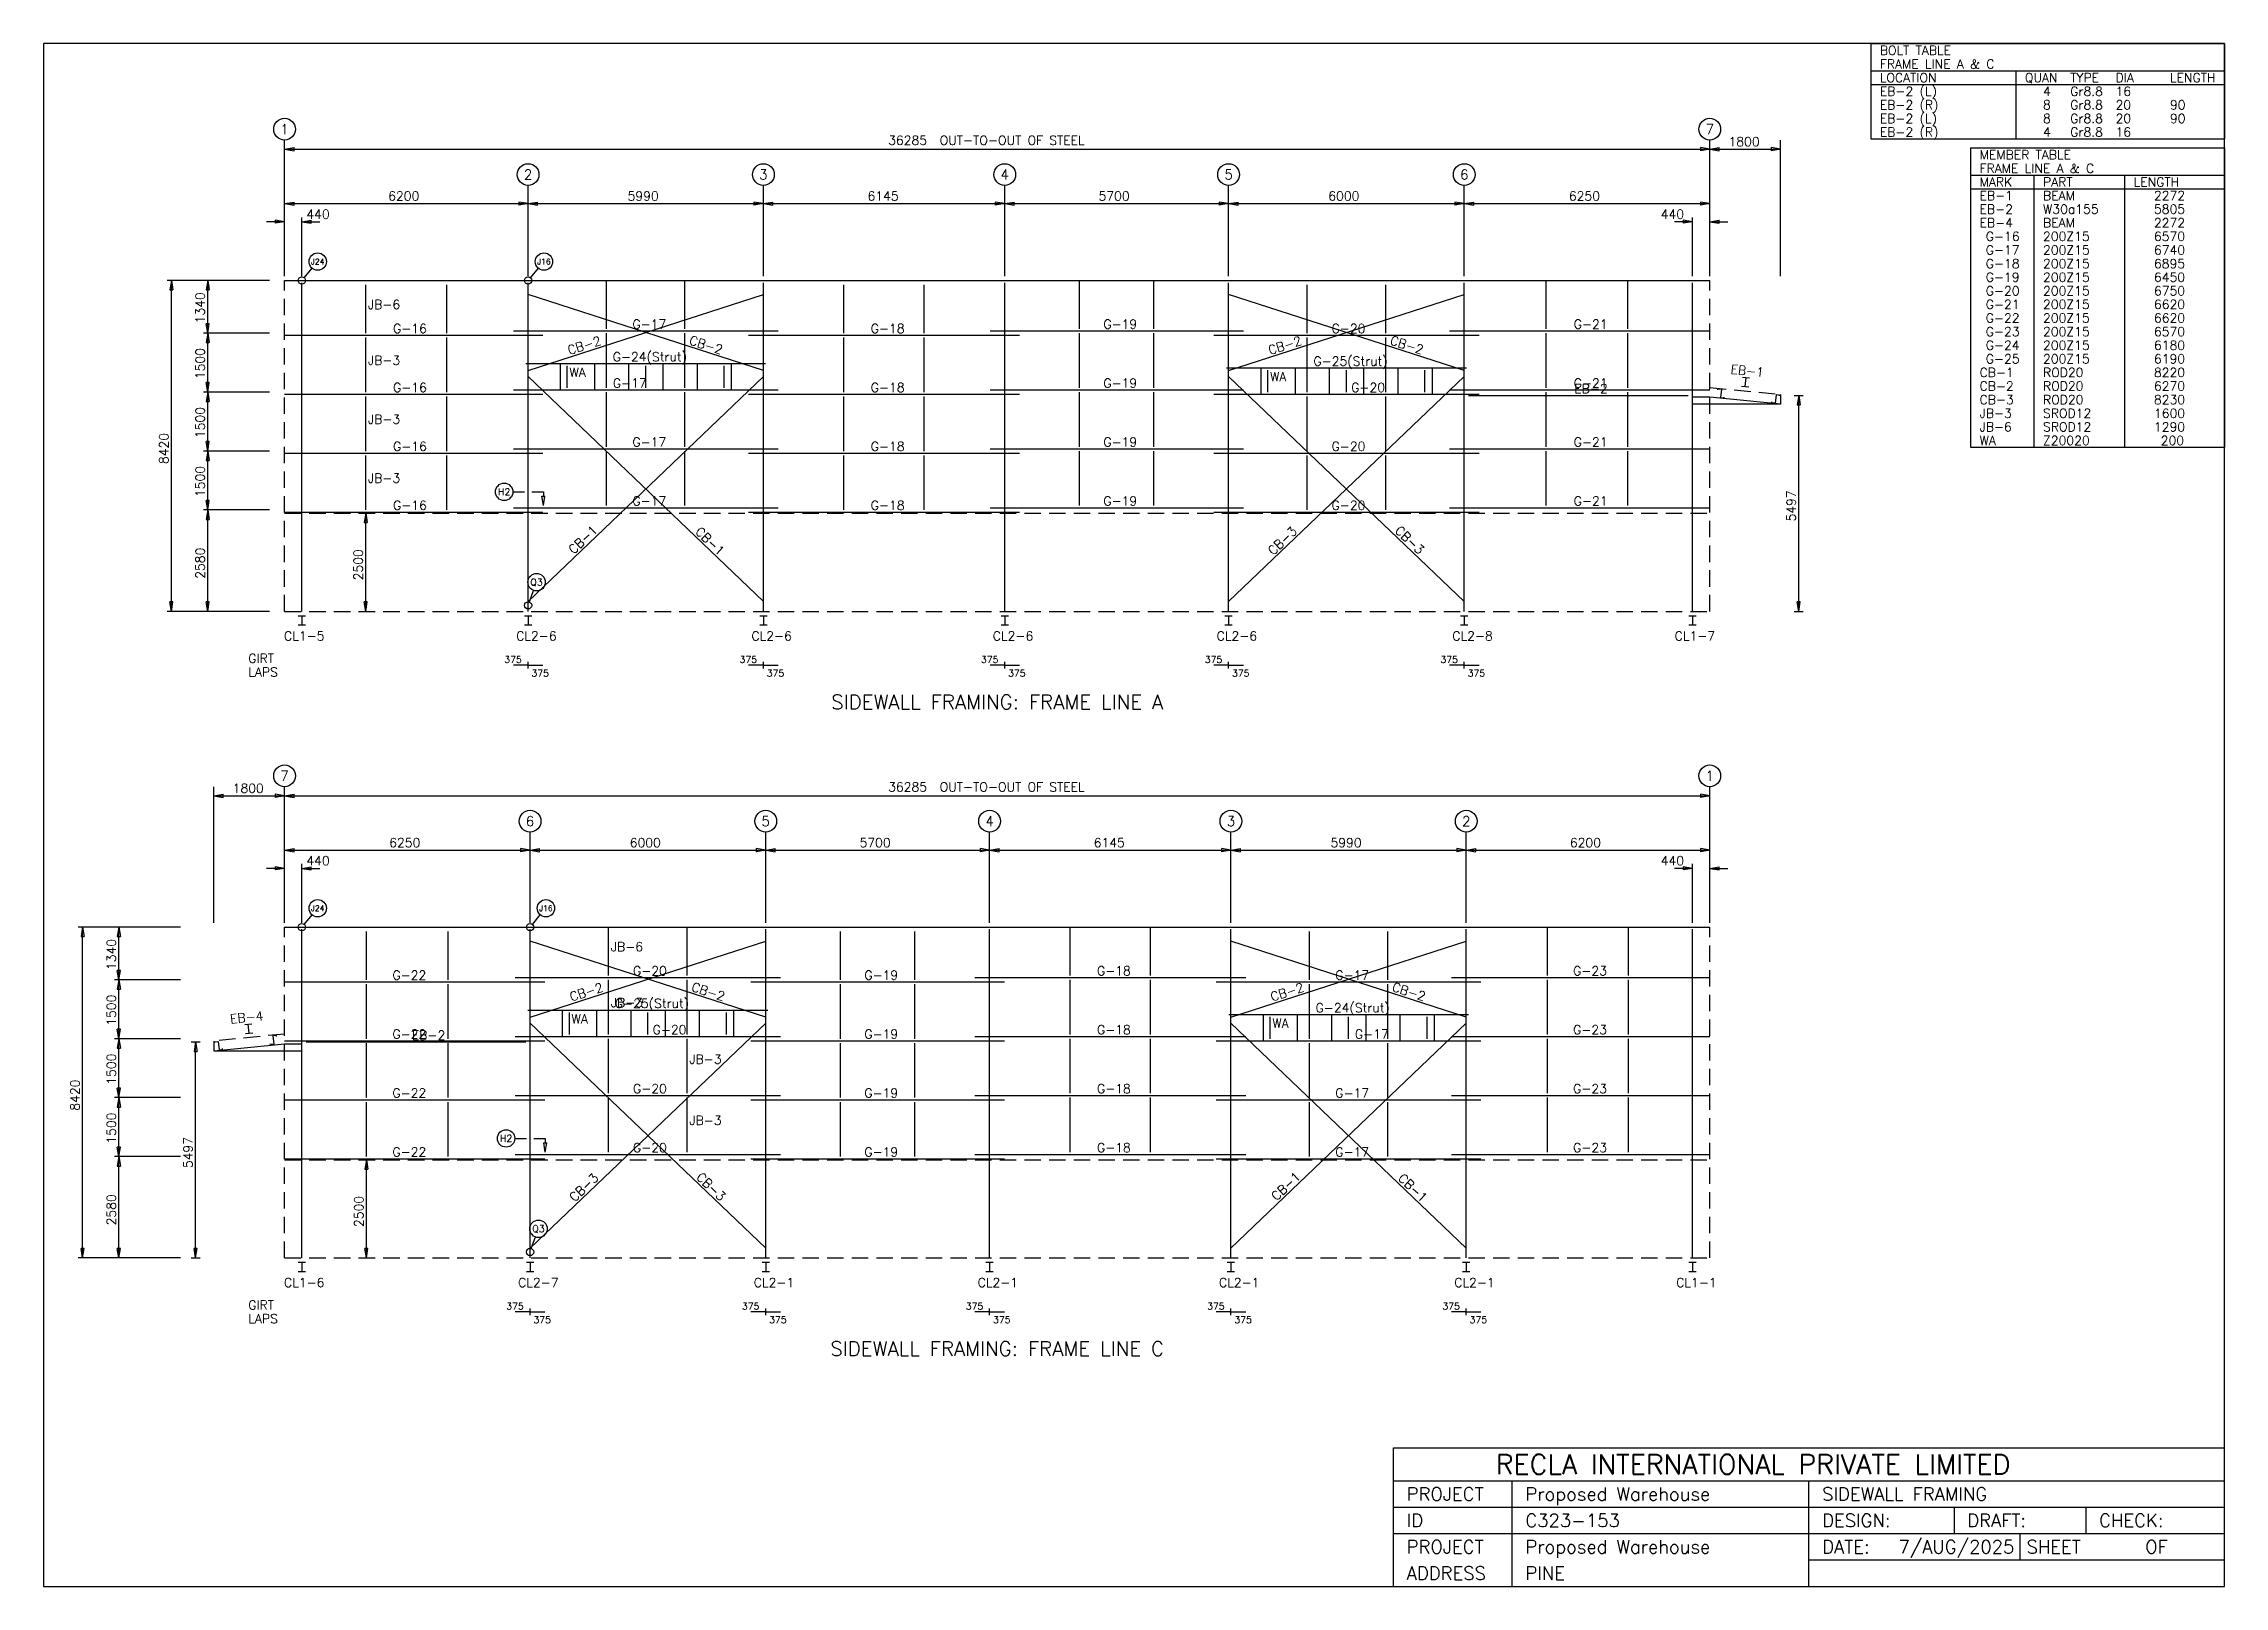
# Model space of a CAD drawing. Extents: x 0 to 55522, y 0 to 39262.
import ezdxf
from ezdxf.enums import TextEntityAlignment as Align

# ---------------------------------------------------------------- set-up
doc = ezdxf.new("R2010")
doc.units = 0
doc.linetypes.add('CONTIN', pattern=[0])
doc.linetypes.add('DASHED', pattern=[627.92, 419.72, -208.2])
doc.layers.get('0').update_dxf_attribs({"linetype": 'CONTIN'})
for name, color, linetype in [('1', 7, 'CONTIN'), ('10', 10, 'CONTIN'), ('11', 7, 'CONTIN'), ('12', 6, 'CONTIN'), ('13', 1, 'CONTIN'), ('14', 7, 'CONTIN'), ('15', 7, 'CONTIN'), ('2', 6, 'CONTIN'), ('22', 7, 'CONTIN'), ('26', 7, 'CONTIN'), ('3', 7, 'CONTIN'), ('4', 7, 'CONTIN'), ('5', 5, 'DASHED'), ('7', 7, 'CONTIN')]:
    doc.layers.add(name, color=color, linetype=linetype)
doc.styles.add('SIMPLEX', font='SIMPLEX')

# ---------------------------------------------------------------- blocks, each defined once
blk = doc.blocks.new('WCOL')
for p, q in [((-10.2, 0), (10.2, 0)), ((0, 0), (0, -25.4)), ((-10.2, -25.4), (10.2, -25.4))]:
    blk.add_line(p, q)
blk = doc.blocks.new('ARROW')
for p, q in [((0, 0), (-240, 40)), ((-240, 40), (-240, -40)), ((0, 0), (-240, -40))]:
    blk.add_line(p, q)
blk = doc.blocks.new('ARROWP')
for p, q in [((0, 0), (-240, 40)), ((-240, 40), (-240, -40)), ((0, 0), (-240, -40))]:
    blk.add_line(p, q)
blk = doc.blocks.new('CUTSEC')
at = {"layer": '7'}
for p, q in [((-388, 0), (-92, 0)), ((92, 0), (388, 0)), ((388, 0), (388, 111))]:
    blk.add_line(p, q, dxfattribs=at)
at = {"layer": '7', "rotation": 90}
blk.add_blockref('ARROWP', (388, 351), dxfattribs=at)
blk = doc.blocks.new('ZCOL')
for p, q in [((10.2, 0), (0, 0)), ((0, 0), (0, -25.4)), ((10.2, -2.5), (10.2, 0)), ((-10.2, -25.4), (-10.2, -22.9)), ((0, -25.4), (-10.2, -25.4))]:
    blk.add_line(p, q)
blk = doc.blocks.new('SW1FRM')
at = {"layer": '1'}
for p, q in [((0, 8420), (6556.53271, 8420)), ((5843.46826, 8420), (12546.5322, 8420)), ((8196.66602, 7190.80664), (8196.66602, 8420)), ((10193.334, 7190.80664), (10193.334, 8420)), ((11833.4678, 8420), (18691.5332, 8420)), ((17978.4668, 8420), (24391.5332, 8420)), ((20235.002, 7190.80664), (20235.002, 8420)), ((22134.998, 7190.80664), (22134.998, 8420)), ((23678.4668, 8420), (30391.5332, 8420)), ((29678.4668, 8420), (36285, 8420)), ((32118.332, 7190.80664), (32118.332, 8420)), ((34201.668, 7190.80664), (34201.668, 8420)), ((2066.66577, 7080.00049), (2066.66577, 8309.19434)), ((4133.33447, 7080.00049), (4133.33447, 8309.19434)), ((6200, 6126.2002), (12190, 8059.79736)), ((12190, 6126.2002), (6200, 8059.79736)), ((14238.334, 7080.00049), (14238.334, 8309.19434)), ((16286.667, 7080.00049), (16286.667, 8309.19434)), ((24035, 6126.2002), (30035.002, 8059.79736)), ((30035.002, 6126.2002), (24035, 8059.79736)), ((26035.002, 7080.00049), (26035.002, 8309.19434)), ((28035.002, 7080.00049), (28035.002, 8309.19434)), ((0, 7024.59766), (6575.00049, 7024.59766)), ((2066.66577, 5580), (2066.66577, 6969.19482)), ((4133.33447, 5580), (4133.33447, 6969.19482)), ((5824.99951, 7135.40332), (12565, 7135.40332)), ((8196.66602, 5690.80664), (8196.66602, 7080.00049)), ((10193.334, 5690.80664), (10193.334, 7080.00049)), ((11815, 7024.59766), (18710, 7024.59766)), ((14238.334, 5580), (14238.334, 6969.19482)), ((16286.667, 5580), (16286.667, 6969.19482)), ((17960, 7135.40332), (24410.002, 7135.40332)), ((20235.002, 5690.80664), (20235.002, 7080.00049)), ((22134.998, 5690.80664), (22134.998, 7080.00049)), ((23660, 7024.59766), (30410, 7024.59766)), ((26035.002, 5580), (26035.002, 6969.19482)), ((28035.002, 5580), (28035.002, 6969.19482)), ((29660, 7135.40332), (36285, 7135.40332)), ((32118.332, 5690.80664), (32118.332, 7080.00049)), ((34201.668, 5690.80664), (34201.668, 7080.00049)), ((6144.59717, 6305.40283), (12245.4023, 6305.40283)), ((7016.14063, 6305.40283), (7016.14063, 5635.40332)), ((7198.33398, 5690.80664), (7198.33398, 6250)), ((7887.68408, 6305.40283), (7887.68408, 5635.40332)), ((8196.66602, 5690.80664), (8196.66602, 6250)), ((8759.22754, 6305.40283), (8759.22754, 5635.40332)), ((9195.00098, 5690.80664), (9195.00098, 6250)), ((9630.77148, 6305.40283), (9630.77148, 5635.40332)), ((10193.334, 5690.80664), (10193.334, 6250)), ((10502.3154, 6305.40283), (10502.3154, 5635.40332)), ((11191.666, 5690.80664), (11191.666, 6250)), ((11373.8594, 6305.40283), (11373.8594, 5635.40332)), ((23979.5977, 6194.59668), (30090.4023, 6194.59668)), ((24852.5703, 6194.59668), (24852.5703, 5524.59668)), ((25035.002, 5580), (25035.002, 6139.19336)), ((25725.5449, 6194.59668), (25725.5449, 5524.59668)), ((26035.002, 5580), (26035.002, 6139.19336)), ((26598.5156, 6194.59668), (26598.5156, 5524.59668)), ((27035.002, 5580), (27035.002, 6139.19336)), ((27471.4883, 6194.59668), (27471.4883, 5524.59668)), ((28035.002, 5580), (28035.002, 6139.19336)), ((28344.4609, 6194.59668), (28344.4609, 5524.59668)), ((29035.002, 5580), (29035.002, 6139.19336)), ((29217.4375, 6194.59668), (29217.4375, 5524.59668)), ((5824.99951, 5635.40332), (12565, 5635.40332)), ((6200, 250), (12190, 5973.7998)), ((12190, 250), (6200, 5973.7998)), ((8196.66602, 4190.80664), (8196.66602, 5580)), ((10193.334, 4190.80664), (10193.334, 5580)), ((17960, 5635.40332), (24410.002, 5635.40332)), ((20235.002, 4190.80664), (20235.002, 5580)), ((22134.998, 4190.80664), (22134.998, 5580)), ((24035, 250), (30035.002, 5973.7998)), ((30035.002, 250), (24035, 5973.7998)), ((29660, 5635.40332), (36285, 5635.40332)), ((32118.332, 4190.80664), (32118.332, 5580)), ((34201.668, 4190.80664), (34201.668, 5580)), ((0, 5524.59668), (6575.00049, 5524.59668)), ((2066.66577, 4080.00024), (2066.66577, 5469.19336)), ((4133.33447, 4080.00024), (4133.33447, 5469.19336)), ((11815, 5524.59668), (18710, 5524.59668)), ((14238.334, 4080.00024), (14238.334, 5469.19336)), ((16286.667, 4080.00024), (16286.667, 5469.19336)), ((23660, 5524.59668), (30410, 5524.59668)), ((26035.002, 4080.00024), (26035.002, 5469.19336)), ((28035.002, 4080.00024), (28035.002, 5469.19336)), ((30145.8086, 5496.7998), (35734.1914, 5496.7998)), ((36285, 5450), (35845, 5450)), ((36285, 5270.00146), (35845, 5270.00146)), ((38084.9883, 5270.00146), (36285, 5450)), ((38084.9883, 5270.00146), (36285, 5270.00146)), ((38084.9883, 5270.00146), (38084.9883, 5270.00146)), ((0, 4024.59668), (6575.00049, 4024.59668)), ((2066.66577, 2580), (2066.66577, 3969.1936)), ((4133.33447, 2580), (4133.33447, 3969.1936)), ((5824.99951, 4135.40332), (12565, 4135.40332)), ((8196.66602, 2690.8064), (8196.66602, 4080.00024)), ((10193.334, 2690.8064), (10193.334, 4080.00024)), ((11815, 4024.59668), (18710, 4024.59668)), ((14238.334, 2580), (14238.334, 3969.1936)), ((16286.667, 2580), (16286.667, 3969.1936)), ((17960, 4135.40332), (24410.002, 4135.40332)), ((20235.002, 2690.8064), (20235.002, 4080.00024)), ((22134.998, 2690.8064), (22134.998, 4080.00024)), ((23660, 4024.59668), (30410, 4024.59668)), ((26035.002, 2580), (26035.002, 3969.1936)), ((28035.002, 2580), (28035.002, 3969.1936)), ((29660, 4135.40332), (36285, 4135.40332)), ((32118.332, 2690.8064), (32118.332, 4080.00024)), ((34201.668, 2690.8064), (34201.668, 4080.00024)), ((0, 2524.59692), (6575.00049, 2524.59692)), ((5824.99951, 2635.40332), (12565, 2635.40332)), ((11815, 2524.59692), (18710, 2524.59692)), ((17960, 2635.40332), (24410.002, 2635.40332)), ((23660, 2524.59692), (30410, 2524.59692)), ((29660, 2635.40332), (36285, 2635.40332))]:
    blk.add_line(p, q, dxfattribs=at)
at = {"layer": '12'}
for p, q in [((0, 8530.80664), (0, 11993.5029)), ((36285, 8530.80664), (36285, 11993.5029)), ((36285, 8530.80664), (36285, 11993.5029)), ((38085, 8530.80664), (38085, 11993.5029)), ((6200, 8530.80664), (6200, 10839.2695)), ((12190, 8530.80664), (12190, 10839.2695)), ((18335, 8530.80664), (18335, 10839.2695)), ((24035, 8530.80664), (24035, 10839.2695)), ((30035.002, 8530.80664), (30035.002, 10839.2695)), ((36285, 8530.80664), (36285, 10839.2695)), ((439.99997, 8530.80664), (439.99997, 10026.6914)), ((35845, 8530.80664), (35845, 10026.6914)), ((-2068.3838, 8420), (-2991.7695, 8420)), ((-387.82196, 8420), (-2068.3838, 8420)), ((-1957.5776, 8420), (-1957.5776, 8420)), ((-387.82196, 7080.00049), (-2068.3838, 7080.00049)), ((-1957.5778, 7080.00049), (-1957.5778, 7080.00049)), ((-1957.5776, 7080.00049), (-1957.5776, 7080.00049)), ((-387.82196, 5580), (-2068.3838, 5580)), ((-1957.5778, 5580), (-1957.5778, 5580)), ((-1957.5776, 5580), (-1957.5776, 5580)), ((38434.3477, 5496.7998), (38665.1914, 5496.7998)), ((-387.82196, 4080.00024), (-2068.3838, 4080.00024)), ((-1957.5778, 4080.00024), (-1957.5778, 4080.00024)), ((-1957.5776, 4080.00024), (-1957.5776, 4080.00024)), ((-387.82196, 2580), (-2068.3838, 2580)), ((-1957.5778, 2580), (-1957.5778, 2580)), ((-1957.5776, 2580), (-1957.5776, 2580)), ((-2068.3838, 0), (-2991.7695, 0)), ((-387.82196, 0), (-2068.3838, 0)), ((-1957.5778, 0), (-1957.5778, 0)), ((38434.3477, 0), (38665.1914, 0))]:
    blk.add_line(p, q, dxfattribs=at)
at = {"layer": '13'}
for centre in [(0, 12270.5186), (36285, 12270.5186), (6200, 11116.2861), (12190, 11116.2861), (18335, 11116.2861), (24035, 11116.2861), (30035.002, 11116.2861)]:
    blk.add_circle(centre, 277.01569, dxfattribs=at)
at = {"layer": '2'}
for p, q in [((0, 11762.6563), (36285, 11762.6563)), ((36285, 11762.6563), (38085, 11762.6563)), ((0, 10377.5771), (36285, 10377.5771)), ((0, 9915.88477), (-461.69284, 9915.88477)), ((439.99997, 9915.88477), (901.69281, 9915.88477)), ((35845, 9915.88477), (35383.3047, 9915.88477)), ((36285, 9915.88477), (36746.6914, 9915.88477)), ((-2880.9634, 0), (-2880.9634, 8420)), ((-1957.5778, 7080.00049), (-1957.5776, 8420)), ((-1957.5778, 5580), (-1957.5776, 7080.00049)), ((-1957.5778, 4080.00024), (-1957.5776, 5580)), ((38549.7695, 0), (38549.7695, 5496.7998)), ((-1957.5778, 2580), (-1957.5776, 4080.00024)), ((-1957.5778, 0), (-1957.5776, 2580)), ((2066.66675, 0), (2066.66675, 2500)), ((6200, -1371.2277), (5824.99951, -1371.2277)), ((6200, -1457.795), (6200, -1284.6603)), ((6200, -1457.795), (6200, -1284.6603)), ((6200, -1371.2277), (6575.00049, -1371.2277)), ((12190, -1371.2277), (11815, -1371.2277)), ((12190, -1457.795), (12190, -1284.6603)), ((12190, -1457.795), (12190, -1284.6603)), ((12190, -1371.2277), (12565, -1371.2277)), ((18335, -1371.2277), (17960, -1371.2277)), ((18335, -1457.795), (18335, -1284.6603)), ((18335, -1457.795), (18335, -1284.6603)), ((18335, -1371.2277), (18710, -1371.2277)), ((24035, -1371.2277), (23660, -1371.2277)), ((24035, -1457.795), (24035, -1284.6603)), ((24035, -1457.795), (24035, -1284.6603)), ((24035, -1371.2277), (24410.002, -1371.2277)), ((30035.002, -1371.2277), (29660, -1371.2277)), ((30035.002, -1457.795), (30035.002, -1284.6603)), ((30035.002, -1457.795), (30035.002, -1284.6603)), ((30035.002, -1371.2277), (30410, -1371.2277))]:
    blk.add_line(p, q, dxfattribs=at)
at = {"layer": '4'}
for p, q in [((439.99997, 0), (439.99997, 8364.59668)), ((6200, 0), (6200, 8364.59668)), ((12190, 0), (12190, 8364.59668)), ((18335, 0), (18335, 8364.59668)), ((24035, 0), (24035, 8364.59668)), ((30035.002, 0), (30035.002, 8364.59668)), ((35845, 0), (35845, 8364.59668))]:
    blk.add_line(p, q, dxfattribs=at)
at = {"layer": '5'}
for p, q in [((0, 0), (0, 8420)), ((36285, 0), (36285, 8420)), ((36285, 5700), (38085, 5520)), ((38085, 5520), (38085, 5270.00146)), ((0, 0), (0, 2500)), ((0, 2500), (36285, 2500)), ((36285, 0), (36285, 2500)), ((0, 0), (36285, 0))]:
    blk.add_line(p, q, dxfattribs=at)
at = {"layer": '7'}
for p, q in [((499.35507, 8490.73438), (701.16254, 8731.23242)), ((6259.35547, 8490.73438), (6461.16309, 8731.23242)), ((6231.5835, 239.16922), (6338.9668, 534.18451))]:
    blk.add_line(p, q, dxfattribs=at)
for centre, radius in [((843.61475, 8900.99512), 221.61256), ((6603.61475, 8900.99512), 221.61256), ((439.99997, 8420), 92.33857), ((6200, 8420), 92.33857), ((5590.56494, 3041.69287), 221.61256), ((6414.76758, 742.43066), 221.61256), ((6200, 152.39999), 92.33857)]:
    blk.add_circle(centre, radius, dxfattribs=at)
at = {"layer": '10', "rotation": -5.711}
for name, p, xscale, yscale, zscale in [('ZCOL', (36583.5117, 5651.68115), -8.75, 8.3883686, 8.3883686), ('WCOL', (37184.9961, 5723.61035), 9.08844185, -9.0884419, -9.0884419), ('ZCOL', (37974.4258, 5512.58887), 8.75, 8.3883686, 8.3883686)]:
    blk.add_blockref(name, p, dxfattribs=dict(at, xscale=xscale, yscale=yscale, zscale=zscale))
at = {"layer": '10', "xscale": 9.08844185, "yscale": 9.08844185, "zscale": 9.08844185}
for p in [(439.99997, -110.80628), (6200, -110.80628), (12190, -110.80628), (18335, -110.80628), (24035, -110.80628), (30035.002, -110.80628), (35845, -110.80628)]:
    blk.add_blockref('WCOL', p, dxfattribs=at)
at = {"layer": '2'}
for p, rotation in [((0, 11762.6563), 180), ((36285, 11762.6563), 180), ((0, 10377.5771), 180), ((6200, 10377.5771), 180), ((12190, 10377.5771), 180), ((18335, 10377.5771), 180), ((24035, 10377.5771), 180), ((30035.002, 10377.5771), 180), ((439.99997, 9915.88477), 180), ((36285, 9915.88477), 180), ((-2880.9634, 8420), 90), ((-1957.5776, 8420), 90), ((-1957.5778, 7080.00049), 270), ((-1957.5776, 7080.00049), 90), ((-1957.5778, 5580), 270), ((-1957.5776, 5580), 90), ((38549.7695, 5496.7998), 90), ((-1957.5778, 4080.00024), 270), ((-1957.5776, 4080.00024), 90), ((-1957.5778, 2580), 270), ((-1957.5776, 2580), 90), ((2066.66675, 2500), 90), ((-2880.9634, 0), 270), ((-1957.5778, 0), 270), ((2066.66675, 0), 270), ((38549.7695, 0), 270)]:
    blk.add_blockref('ARROW', p, dxfattribs=dict(at, rotation=rotation))
for p in [(36285, 11762.6563), (38085, 11762.6563), (6200, 10377.5771), (12190, 10377.5771), (18335, 10377.5771), (24035, 10377.5771), (30035.002, 10377.5771), (36285, 10377.5771), (0, 9915.88477), (35845, 9915.88477)]:
    blk.add_blockref('ARROW', p, dxfattribs=at)
at = {"layer": '7', "yscale": -1, "zscale": -1}
blk.add_blockref('CUTSEC', (6200, 3041.69287), dxfattribs=at)
at = {"layer": '11', "style": 'SIMPLEX'}
for s, height, p in [('36285', 230.84642, (15366.5732, 11873.4629)), ('1800', 230.84642, (36763.707, 11839.6055)), ('6200', 230.84642, (2638.30713, 10454.5264)), ('5990', 230.84642, (8733.30664, 10454.5264)), ('6145', 230.84642, (14841.2051, 10454.5264)), ('5700', 230.84642, (20723.3086, 10454.5264)), ('6000', 230.84642, (26573.3086, 10454.5264)), ('6250', 230.84642, (32698.3066, 10454.5264)), ('440', 230.84642, (555.42316, 9992.83301)), ('440', 230.84642, (35037.0352, 9992.83301)), ('375', 173.134811, (5594.02832, -1313.5161)), ('375', 173.134811, (6286.56787, -1659.7856)), ('375', 173.134811, (11584.0283, -1313.5161)), ('375', 173.134811, (12276.5674, -1659.7856)), ('375', 173.134811, (17729.0273, -1313.5161)), ('375', 173.134811, (18421.5664, -1659.7856)), ('375', 173.134811, (23429.0293, -1313.5161)), ('375', 173.134811, (24121.5684, -1659.7856)), ('375', 173.134811, (29429.0273, -1313.5161)), ('375', 173.134811, (30121.5684, -1659.7856))]:
    blk.add_text(s, height=height, dxfattribs=at).set_placement(p)
for s, p in [('1340', (-2034.5266, 7328.70508)), ('1500', (-2034.5266, 5908.70508)), ('1500', (-2034.5266, 4408.70508)), ('8420', (-2957.9121, 3748.30713)), ('1500', (-2034.5266, 2908.70532)), ('5497', (38472.8203, 2286.70728)), ('2580', (-2034.5266, 828.30719)), ('2500', (1989.7179, 788.30719))]:
    blk.add_text(s, height=230.84642, rotation=90, dxfattribs=at).set_placement(p)
at = {"layer": '13', "style": 'SIMPLEX'}
for s, p in [('1', (0, 12145.8613)), ('7', (36285, 12145.8613)), ('2', (6200, 10991.6289)), ('3', (12190, 10991.6289)), ('4', (18335, 10991.6289)), ('5', (24035, 10991.6289)), ('6', (30035.002, 10991.6289))]:
    blk.add_text(s, height=249.31412, dxfattribs=at).set_placement(p, align=Align.CENTER)
at = {"layer": '15', "style": 'SIMPLEX'}
blk.add_text(' OUT-TO-OUT OF STEEL', height=230.84642, dxfattribs=at).set_placement((16520.8047, 11873.4629))
blk.add_text('SIDEWALL FRAMING: FRAME LINE A', height=369.354279, dxfattribs=at).set_placement((18142.5, -2490.8328), align=Align.CENTER)
at = {"layer": '2', "style": 'SIMPLEX'}
for s, p in [('GIRT', (-923.38568, -1313.5161)), ('LAPS', (-923.38568, -1659.7856))]:
    blk.add_text(s, height=230.84642, dxfattribs=at).set_placement(p)
at = {"layer": '3', "style": 'SIMPLEX'}
for s, p in [('JB-6', (2122.06909, 7694.59668)), (' G-16', (2603.67969, 7082.30957)), (' G-17', (8698.67969, 7193.11572)), (' G-18', (14766.1807, 7082.30957)), (' G-19', (20688.6797, 7193.11572)), (' G-20', (26498.2832, 7082.30957)), (' G-21', (32663.6797, 7193.11572)), ('JB-3', (2122.06909, 6274.59766)), ('WA', (7253.73682, 5970.40234)), (' G-24(Strut)', (8196.58984, 6363.11475)), (' G-25(Strut)', (26036.5879, 6252.30762)), (' G-16', (2603.67969, 5582.30859)), (' G-17', (8199.51367, 5693.11475)), (' G-18', (14766.1807, 5582.30859)), (' G-19', (20688.6797, 5693.11475)), ('WA', (25090.4043, 5859.59668)), (' G-20', (26998.2852, 5582.30859)), (' G-21', (32663.6797, 5693.11475)), ('EB-2', (32836.1172, 5554.51221)), ('JB-3', (2122.06909, 4774.59668)), (' G-16', (2603.67969, 4082.30859)), (' G-17', (8698.67969, 4193.11475)), (' G-18', (14766.1807, 4082.30859)), (' G-19', (20688.6797, 4193.11475)), (' G-20', (26498.2832, 4082.30859)), (' G-21', (32663.6797, 4193.11475)), ('JB-3', (2122.06909, 3274.59668)), (' G-16', (2603.67969, 2582.30835)), (' G-17', (8698.67969, 2693.11499)), (' G-18', (14766.1807, 2582.30835)), (' G-19', (20688.6797, 2693.11499)), (' G-20', (26498.2832, 2582.30835)), (' G-21', (32663.6797, 2693.11499)), (' CL1-5', (-171.74306, -741.01697)), (' CL2-6', (5738.30762, -741.01697)), (' CL2-6', (11728.3076, -741.01697)), (' CL2-6', (17873.3066, -741.01697)), (' CL2-6', (23573.3086, -741.01697)), (' CL2-8', (29573.3047, -741.01697)), (' CL1-7', (35233.2578, -741.01697))]:
    blk.add_text(s, height=230.84642, dxfattribs=at).set_placement(p)
for s, rotation, p in [('CB-2', 17.89, (7251.3877, 6526.23535)), ('CB-2', -17.89, (10281.8447, 6802.80469)), ('CB-2', 17.862, (25088.8477, 6526.45361)), ('CB-2', -17.862, (28124.25, 6802.60498)), ('EB-1', -5.711, (36805.9883, 6051.50781)), ('CB-1', 43.698, (7361.38281, 1439.59363)), ('CB-1', -43.698, (10436.124, 2005.75647)), ('CB-3', 43.65, (25169.4512, 1411.98877)), ('CB-3', -43.65, (28249.127, 2033.42773))]:
    blk.add_text(s, height=230.84642, rotation=rotation, dxfattribs=at).set_placement(p)
at = {"layer": '7', "style": 'SIMPLEX'}
for s, height, p in [('J24', 141.832031, (843.61475, 8900.99512)), ('J16', 141.832031, (6603.61475, 8900.99512)), ('H2', 177.290054, (5590.56494, 3041.69287)), ('Q3', 177.290054, (6414.76758, 742.43066))]:
    blk.add_text(s, height=height, dxfattribs=at).set_placement(p, align=Align.MIDDLE_CENTER)
blk = doc.blocks.new('SW2FRM')
at = {"layer": '1'}
for p, q in [((0, 8420), (6606.53271, 8420)), ((5893.46729, 8420), (12606.5322, 8420)), ((8250.00098, 7190.80664), (8250.00098, 8420)), ((10249.999, 7190.80664), (10249.999, 8420)), ((11893.4668, 8420), (18306.5313, 8420)), ((17593.4648, 8420), (24451.5313, 8420)), ((19998.332, 7190.80664), (19998.332, 8420)), ((22046.666, 7190.80664), (22046.666, 8420)), ((23738.4648, 8420), (30441.5332, 8420)), ((29728.4648, 8420), (36284.9961, 8420)), ((32151.6602, 7190.80664), (32151.6602, 8420)), ((34218.332, 7190.80664), (34218.332, 8420)), ((2083.3335, 7080.00049), (2083.3335, 8309.19434)), ((4166.66699, 7080.00049), (4166.66699, 8309.19434)), ((6250, 6126.2002), (12249.999, 8059.79736)), ((12249.999, 6126.2002), (6250, 8059.79736)), ((14150.002, 7080.00049), (14150.002, 8309.19434)), ((16050, 7080.00049), (16050, 8309.19434)), ((24094.998, 6126.2002), (30084.998, 8059.79736)), ((30084.998, 6126.2002), (24094.998, 8059.79736)), ((26091.666, 7080.00049), (26091.666, 8309.19434)), ((28088.332, 7080.00049), (28088.332, 8309.19434)), ((0, 7024.59766), (6624.99951, 7024.59766)), ((2083.3335, 5580), (2083.3335, 6969.19482)), ((4166.66699, 5580), (4166.66699, 6969.19482)), ((5875.00049, 7135.40332), (12625, 7135.40332)), ((8250.00098, 5690.80664), (8250.00098, 7080.00049)), ((10249.999, 5690.80664), (10249.999, 7080.00049)), ((11874.999, 7024.59766), (18324.998, 7024.59766)), ((14150.002, 5580), (14150.002, 6969.19482)), ((16050, 5580), (16050, 6969.19482)), ((17574.998, 7135.40332), (24470, 7135.40332)), ((19998.332, 5690.80664), (19998.332, 7080.00049)), ((22046.666, 5690.80664), (22046.666, 7080.00049)), ((23719.998, 7024.59766), (30459.9961, 7024.59766)), ((26091.666, 5580), (26091.666, 6969.19482)), ((28088.332, 5580), (28088.332, 6969.19482)), ((29709.9961, 7135.40332), (36284.9961, 7135.40332)), ((32151.6602, 5690.80664), (32151.6602, 7080.00049)), ((34218.332, 5690.80664), (34218.332, 7080.00049)), ((6194.59668, 6305.40283), (12305.4023, 6305.40283)), ((7067.56885, 6305.40283), (7067.56885, 5635.40332)), ((7250, 5690.80664), (7250, 6250)), ((7940.54102, 6305.40283), (7940.54102, 5635.40332)), ((8250.00098, 5690.80664), (8250.00098, 6250)), ((8813.5127, 6305.40283), (8813.5127, 5635.40332)), ((9249.99902, 5690.80664), (9249.99902, 6250)), ((9686.48535, 6305.40283), (9686.48535, 5635.40332)), ((10249.999, 5690.80664), (10249.999, 6250)), ((10559.458, 6305.40283), (10559.458, 5635.40332)), ((11250, 5690.80664), (11250, 6250)), ((11432.4297, 6305.40283), (11432.4297, 5635.40332)), ((24039.5957, 6194.59668), (30140.4023, 6194.59668)), ((24911.1387, 6194.59668), (24911.1387, 5524.59668)), ((25093.334, 5580), (25093.334, 6139.19336)), ((25782.6836, 6194.59668), (25782.6836, 5524.59668)), ((26091.666, 5580), (26091.666, 6139.19336)), ((26654.2266, 6194.59668), (26654.2266, 5524.59668)), ((27089.9961, 5580), (27089.9961, 6139.19336)), ((27525.7734, 6194.59668), (27525.7734, 5524.59668)), ((28088.332, 5580), (28088.332, 6139.19336)), ((28397.3145, 6194.59668), (28397.3145, 5524.59668)), ((29086.666, 5580), (29086.666, 6139.19336)), ((29268.8574, 6194.59668), (29268.8574, 5524.59668)), ((5875.00049, 5635.40332), (12625, 5635.40332)), ((6250, 250), (12249.999, 5973.7998)), ((12249.999, 250), (6250, 5973.7998)), ((8250.00098, 4190.80664), (8250.00098, 5580)), ((10249.999, 4190.80664), (10249.999, 5580)), ((17574.998, 5635.40332), (24470, 5635.40332)), ((19998.332, 4190.80664), (19998.332, 5580)), ((22046.666, 4190.80664), (22046.666, 5580)), ((24094.998, 250), (30084.998, 5973.7998)), ((30084.998, 250), (24094.998, 5973.7998)), ((29709.9961, 5635.40332), (36284.9961, 5635.40332)), ((32151.6602, 4190.80664), (32151.6602, 5580)), ((34218.332, 4190.80664), (34218.332, 5580)), ((-1800.0092, 5269.99951), (0, 5450)), ((-1800.0092, 5269.99951), (0, 5269.99951)), ((-1800.0092, 5269.99951), (-1800.0092, 5269.99951)), ((0, 5524.59668), (6624.99951, 5524.59668)), ((0, 5450), (439.99997, 5450)), ((0, 5269.99951), (439.99997, 5269.99951)), ((550.80627, 5496.7998), (6139.19336, 5496.7998)), ((2083.3335, 4080.00024), (2083.3335, 5469.19336)), ((4166.66699, 4080.00024), (4166.66699, 5469.19336)), ((11874.999, 5524.59668), (18324.998, 5524.59668)), ((14150.002, 4080.00024), (14150.002, 5469.19336)), ((16050, 4080.00024), (16050, 5469.19336)), ((23719.998, 5524.59668), (30459.9961, 5524.59668)), ((26091.666, 4080.00024), (26091.666, 5469.19336)), ((28088.332, 4080.00024), (28088.332, 5469.19336)), ((0, 4024.59668), (6624.99951, 4024.59668)), ((2083.3335, 2580), (2083.3335, 3969.1936)), ((4166.66699, 2580), (4166.66699, 3969.1936)), ((5875.00049, 4135.40332), (12625, 4135.40332)), ((8250.00098, 2690.8064), (8250.00098, 4080.00024)), ((10249.999, 2690.8064), (10249.999, 4080.00024)), ((11874.999, 4024.59668), (18324.998, 4024.59668)), ((14150.002, 2580), (14150.002, 3969.1936)), ((16050, 2580), (16050, 3969.1936)), ((17574.998, 4135.40332), (24470, 4135.40332)), ((19998.332, 2690.8064), (19998.332, 4080.00024)), ((22046.666, 2690.8064), (22046.666, 4080.00024)), ((23719.998, 4024.59668), (30459.9961, 4024.59668)), ((26091.666, 2580), (26091.666, 3969.1936)), ((28088.332, 2580), (28088.332, 3969.1936)), ((29709.9961, 4135.40332), (36284.9961, 4135.40332)), ((32151.6602, 2690.8064), (32151.6602, 4080.00024)), ((34218.332, 2690.8064), (34218.332, 4080.00024)), ((0, 2524.59692), (6624.99951, 2524.59692)), ((5875.00049, 2635.40332), (12625, 2635.40332)), ((11874.999, 2524.59692), (18324.998, 2524.59692)), ((17574.998, 2635.40332), (24470, 2635.40332)), ((23719.998, 2524.59692), (30459.9961, 2524.59692)), ((29709.9961, 2635.40332), (36284.9961, 2635.40332))]:
    blk.add_line(p, q, dxfattribs=at)
at = {"layer": '12'}
for p, q in [((-1799.9998, 8530.80664), (-1799.9998, 11993.5029)), ((0, 8530.80664), (0, 11993.5029)), ((0.00014, 8530.80664), (0.00014, 11993.5029)), ((36284.9961, 8530.80664), (36284.9961, 11993.5029)), ((6250, 8530.80664), (6250, 10839.2695)), ((12249.999, 8530.80664), (12249.999, 10839.2695)), ((17949.998, 8530.80664), (17949.998, 10839.2695)), ((24094.998, 8530.80664), (24094.998, 10839.2695)), ((30084.998, 8530.80664), (30084.998, 10839.2695)), ((36284.9961, 8530.80664), (36284.9961, 10839.2695)), ((439.99997, 8530.80664), (439.99997, 10026.6914)), ((35844.9961, 8530.80664), (35844.9961, 10026.6914)), ((-4330.0767, 8420), (-5253.4624, 8420)), ((-2649.5149, 8420), (-4330.0767, 8420)), ((-4219.2705, 8420), (-4219.2705, 8420)), ((-2649.5149, 7080.00049), (-4330.0767, 7080.00049)), ((-4219.2705, 7080.00049), (-4219.2705, 7080.00049)), ((-4219.2705, 7080.00049), (-4219.2705, 7080.00049)), ((-2649.5149, 5580), (-4330.0767, 5580)), ((-4219.2705, 5580), (-4219.2705, 5580)), ((-4219.2705, 5580), (-4219.2705, 5580)), ((-2380.1943, 5496.7998), (-2149.3479, 5496.7998)), ((-2649.5149, 4080.00024), (-4330.0767, 4080.00024)), ((-4219.2705, 4080.00024), (-4219.2705, 4080.00024)), ((-4219.2705, 4080.00024), (-4219.2705, 4080.00024)), ((-2649.5149, 2580), (-4330.0767, 2580)), ((-4219.2705, 2580), (-4219.2705, 2580)), ((-4219.2705, 2580), (-4219.2705, 2580)), ((-4330.0767, 0), (-5253.4624, 0)), ((-2649.5149, 0), (-4330.0767, 0)), ((-4219.2705, 0), (-4219.2705, 0)), ((-2380.1943, 0), (-2149.3479, 0))]:
    blk.add_line(p, q, dxfattribs=at)
at = {"layer": '13'}
for centre in [(0, 12270.5186), (36284.9961, 12270.5186), (6250, 11116.2861), (12249.999, 11116.2861), (17949.998, 11116.2861), (24094.998, 11116.2861), (30084.998, 11116.2861)]:
    blk.add_circle(centre, 277.01569, dxfattribs=at)
at = {"layer": '2'}
for p, q in [((-1800, 11762.6563), (0, 11762.6563)), ((0, 11762.6563), (36284.9961, 11762.6563)), ((0, 10377.5771), (36284.9961, 10377.5771)), ((0, 9915.88477), (-461.69284, 9915.88477)), ((439.99997, 9915.88477), (901.69281, 9915.88477)), ((35844.9961, 9915.88477), (35383.3047, 9915.88477)), ((36284.9961, 9915.88477), (36746.6914, 9915.88477)), ((-5142.6567, 0), (-5142.6567, 8420)), ((-4219.2705, 7080.00049), (-4219.2705, 8420)), ((-4219.2705, 5580), (-4219.2705, 7080.00049)), ((-4219.2705, 4080.00024), (-4219.2705, 5580)), ((-2264.771, 0), (-2264.771, 5496.7998)), ((-4219.2705, 2580), (-4219.2705, 4080.00024)), ((-4219.2705, 0), (-4219.2705, 2580)), ((2083.33325, 0), (2083.33325, 2500)), ((6250, -1371.2277), (5875.00049, -1371.2277)), ((6250, -1457.795), (6250, -1284.6603)), ((6250, -1457.795), (6250, -1284.6603)), ((6250, -1371.2277), (6624.99951, -1371.2277)), ((12249.999, -1371.2277), (11874.999, -1371.2277)), ((12249.999, -1457.795), (12249.999, -1284.6603)), ((12249.999, -1457.795), (12249.999, -1284.6603)), ((12249.999, -1371.2277), (12625, -1371.2277)), ((17949.998, -1371.2277), (17574.998, -1371.2277)), ((17949.998, -1457.795), (17949.998, -1284.6603)), ((17949.998, -1457.795), (17949.998, -1284.6603)), ((17949.998, -1371.2277), (18324.998, -1371.2277)), ((24094.998, -1371.2277), (23719.998, -1371.2277)), ((24094.998, -1457.795), (24094.998, -1284.6603)), ((24094.998, -1457.795), (24094.998, -1284.6603)), ((24094.998, -1371.2277), (24470, -1371.2277)), ((30084.998, -1371.2277), (29709.9961, -1371.2277)), ((30084.998, -1457.795), (30084.998, -1284.6603)), ((30084.998, -1457.795), (30084.998, -1284.6603)), ((30084.998, -1371.2277), (30459.9961, -1371.2277))]:
    blk.add_line(p, q, dxfattribs=at)
at = {"layer": '4'}
for p, q in [((439.99997, 0), (439.99997, 8364.59668)), ((6250, 0), (6250, 8364.59668)), ((12249.999, 0), (12249.999, 8364.59668)), ((17949.998, 0), (17949.998, 8364.59668)), ((24094.998, 0), (24094.998, 8364.59668)), ((30084.998, 0), (30084.998, 8364.59668)), ((35844.9961, 0), (35844.9961, 8364.59668))]:
    blk.add_line(p, q, dxfattribs=at)
at = {"layer": '5'}
for p, q in [((0, 0), (0, 8420)), ((36284.9961, 0), (36284.9961, 8420)), ((0, 5700), (-1800, 5520)), ((-1800, 5520), (-1800, 5269.99951)), ((0, 0), (0, 2500)), ((0, 2500), (36284.9961, 2500)), ((36284.9961, 0), (36284.9961, 2500)), ((0, 0), (36284.9961, 0))]:
    blk.add_line(p, q, dxfattribs=at)
at = {"layer": '7'}
for p, q in [((499.35507, 8490.73438), (701.16254, 8731.23242)), ((6309.35498, 8490.73438), (6511.16211, 8731.23242)), ((6281.58252, 239.16922), (6388.9668, 534.18451))]:
    blk.add_line(p, q, dxfattribs=at)
for centre, radius in [((843.61475, 8900.99512), 221.61256), ((6653.61475, 8900.99512), 221.61256), ((439.99997, 8420), 92.33857), ((6250, 8420), 92.33857), ((5640.56494, 3041.69287), 221.61256), ((6464.76758, 742.43066), 221.61256), ((6250, 152.39999), 92.33857)]:
    blk.add_circle(centre, radius, dxfattribs=at)
at = {"layer": '10', "rotation": 5.711}
for name, p, xscale, yscale, zscale in [('WCOL', (-900.00458, 5723.60938), 9.08844185, -9.0884419, -9.0884419), ('ZCOL', (-298.51117, 5651.6792), 8.75, 8.3883686, 8.3883686), ('ZCOL', (-1689.4266, 5512.58887), -8.75, 8.3883686, 8.3883686)]:
    blk.add_blockref(name, p, dxfattribs=dict(at, xscale=xscale, yscale=yscale, zscale=zscale))
at = {"layer": '10', "xscale": 9.08844185, "yscale": 9.08844185, "zscale": 9.08844185}
for p in [(439.99997, -110.80628), (6250, -110.80628), (12249.999, -110.80628), (17949.998, -110.80628), (24094.998, -110.80628), (30084.998, -110.80628), (35844.9961, -110.80628)]:
    blk.add_blockref('WCOL', p, dxfattribs=at)
at = {"layer": '2'}
for p, rotation in [((-1800, 11762.6563), 180), ((0, 11762.6563), 180), ((0, 10377.5771), 180), ((6250, 10377.5771), 180), ((12249.999, 10377.5771), 180), ((17949.998, 10377.5771), 180), ((24094.998, 10377.5771), 180), ((30084.998, 10377.5771), 180), ((439.99997, 9915.88477), 180), ((36284.9961, 9915.88477), 180), ((-5142.6567, 8420), 90), ((-4219.2705, 8420), 90), ((-4219.2705, 7080.00049), 270), ((-4219.2705, 7080.00049), 90), ((-4219.2705, 5580), 270), ((-4219.2705, 5580), 90), ((-2264.771, 5496.7998), 90), ((-4219.2705, 4080.00024), 270), ((-4219.2705, 4080.00024), 90), ((-4219.2705, 2580), 270), ((-4219.2705, 2580), 90), ((2083.33325, 2500), 90), ((-5142.6567, 0), 270), ((-4219.2705, 0), 270), ((-2264.771, 0), 270), ((2083.33325, 0), 270)]:
    blk.add_blockref('ARROW', p, dxfattribs=dict(at, rotation=rotation))
for p in [(0, 11762.6563), (36284.9961, 11762.6563), (6250, 10377.5771), (12249.999, 10377.5771), (17949.998, 10377.5771), (24094.998, 10377.5771), (30084.998, 10377.5771), (36284.9961, 10377.5771), (0, 9915.88477), (35844.9961, 9915.88477)]:
    blk.add_blockref('ARROW', p, dxfattribs=at)
at = {"layer": '7', "yscale": -1, "zscale": -1}
blk.add_blockref('CUTSEC', (6250, 3041.69287), dxfattribs=at)
at = {"layer": '11', "style": 'SIMPLEX'}
for s, height, p in [('1800', 230.84642, (-1321.2947, 11839.6055)), ('36285', 230.84642, (15366.5693, 11873.4629)), ('6250', 230.84642, (2663.30713, 10454.5264)), ('6000', 230.84642, (8788.30664, 10454.5264)), ('5700', 230.84642, (14638.3076, 10454.5264)), ('6145', 230.84642, (20601.2051, 10454.5264)), ('5990', 230.84642, (26628.3066, 10454.5264)), ('6200', 230.84642, (32723.3047, 10454.5264)), ('440', 230.84642, (555.42316, 9992.83301)), ('440', 230.84642, (35037.0313, 9992.83301)), ('375', 173.134811, (5644.02734, -1313.5161)), ('375', 173.134811, (6336.56787, -1659.7856)), ('375', 173.134811, (11644.0283, -1313.5161)), ('375', 173.134811, (12336.5674, -1659.7856)), ('375', 173.134811, (17344.0254, -1313.5161)), ('375', 173.134811, (18036.5664, -1659.7856)), ('375', 173.134811, (23489.0273, -1313.5161)), ('375', 173.134811, (24181.5664, -1659.7856)), ('375', 173.134811, (29479.0234, -1313.5161)), ('375', 173.134811, (30171.5684, -1659.7856))]:
    blk.add_text(s, height=height, dxfattribs=at).set_placement(p)
for s, p in [('1340', (-4296.2192, 7328.70508)), ('1500', (-4296.2192, 5908.70508)), ('1500', (-4296.2192, 4408.70508)), ('8420', (-5219.605, 3748.30713)), ('1500', (-4296.2192, 2908.70532)), ('5497', (-2341.7197, 2286.70728)), ('2580', (-4296.2192, 828.30719)), ('2500', (2006.38452, 788.30719))]:
    blk.add_text(s, height=230.84642, rotation=90, dxfattribs=at).set_placement(p)
at = {"layer": '13', "style": 'SIMPLEX'}
for s, p in [('7', (0, 12145.8613)), ('1', (36284.9961, 12145.8613)), ('6', (6250, 10991.6289)), ('5', (12249.999, 10991.6289)), ('4', (17949.998, 10991.6289)), ('3', (24094.998, 10991.6289)), ('2', (30084.998, 10991.6289))]:
    blk.add_text(s, height=249.31412, dxfattribs=at).set_placement(p, align=Align.CENTER)
at = {"layer": '15', "style": 'SIMPLEX'}
blk.add_text(' OUT-TO-OUT OF STEEL', height=230.84642, dxfattribs=at).set_placement((16520.8027, 11873.4629))
blk.add_text('SIDEWALL FRAMING: FRAME LINE C', height=369.354279, dxfattribs=at).set_placement((18142.498, -2490.8328), align=Align.CENTER)
at = {"layer": '2', "style": 'SIMPLEX'}
for s, p in [('GIRT', (-923.38568, -1313.5161)), ('LAPS', (-923.38568, -1659.7856))]:
    blk.add_text(s, height=230.84642, dxfattribs=at).set_placement(p)
at = {"layer": '3', "style": 'SIMPLEX'}
for s, p in [('JB-6', (8305.40332, 7805.40234)), (' G-22', (2588.28198, 7082.30957)), (' G-20', (8713.28223, 7193.11572)), (' G-19', (14603.6797, 7082.30957)), (' G-18', (20526.1797, 7193.11572)), (' G-17', (26593.6777, 7082.30957)), (' G-23', (32648.2793, 7193.11572)), ('WA', (7305.40283, 5970.40234)), ('JB-3', (8305.40332, 6385.40332)), (' G-25(Strut)', (8251.58887, 6363.11475)), (' G-24(Strut)', (26091.5859, 6252.30762)), (' G-22', (2588.28198, 5582.30859)), ('EB-2', (3241.11914, 5554.51221)), (' G-20', (9213.28125, 5693.11475)), (' G-19', (14603.6797, 5582.30859)), (' G-18', (20526.1797, 5693.11475)), ('WA', (25148.7363, 5859.59668)), (' G-17', (27092.8457, 5582.30859)), (' G-23', (32648.2793, 5693.11475)), ('JB-3', (10305.4014, 4943.11475)), (' G-22', (2588.28198, 4082.30859)), (' G-20', (8713.28223, 4193.11475)), (' G-19', (14603.6797, 4082.30859)), (' G-18', (20526.1797, 4193.11475)), (' G-17', (26593.6777, 4082.30859)), (' G-23', (32648.2793, 4193.11475)), ('JB-3', (10305.4014, 3385.40332)), (' G-22', (2588.28198, 2582.30835)), (' G-20', (8713.28223, 2693.11499)), (' G-19', (14603.6797, 2582.30835)), (' G-18', (20526.1797, 2693.11499)), (' G-17', (26593.6777, 2582.30835)), (' G-23', (32648.2793, 2693.11499)), (' CL1-6', (-171.74306, -741.01697)), (' CL2-7', (5788.30713, -741.01697)), (' CL2-1', (11788.3066, -741.01697)), (' CL2-1', (17488.3066, -741.01697)), (' CL2-1', (23633.3066, -741.01697)), (' CL2-1', (29623.3047, -741.01697)), (' CL1-1', (35273.6523, -741.01697))]:
    blk.add_text(s, height=230.84642, dxfattribs=at).set_placement(p)
for s, rotation, p in [('CB-2', 17.862, (7303.84619, 6526.45361)), ('CB-2', -17.862, (10339.25, 6802.60498)), ('CB-2', 17.89, (25146.3848, 6526.23535)), ('CB-2', -17.89, (28176.8457, 6802.80469)), ('EB-4', 5.711, (-1376.6337, 5965.94385)), ('CB-3', 43.65, (7384.45166, 1411.98877)), ('CB-3', -43.65, (10464.1221, 2033.42773)), ('CB-1', 43.698, (25256.3828, 1439.59363)), ('CB-1', -43.698, (28331.123, 2005.75598))]:
    blk.add_text(s, height=230.84642, rotation=rotation, dxfattribs=at).set_placement(p)
at = {"layer": '7', "style": 'SIMPLEX'}
for s, height, p in [('J24', 141.832031, (843.61475, 8900.99512)), ('J16', 141.832031, (6653.61475, 8900.99512)), ('H2', 177.290054, (5640.56494, 3041.69287)), ('Q3', 177.290054, (6464.76758, 742.43066))]:
    blk.add_text(s, height=height, dxfattribs=at).set_placement(p, align=Align.MIDDLE_CENTER)
blk = doc.blocks.new('SW1TBL')
for p, q in [((-6463.6997, 0), (0, 0)), ((-6463.6997, 0), (-6463.6997, -7617.9312)), ((0, 0), (0, -7617.9312)), ((-6463.6997, -692.53931), (0, -692.53931)), ((-6463.6997, -692.53931), (-6463.6997, -1038.8088)), ((-6463.6997, -1038.8088), (-6463.6997, -7617.9312)), ((-6463.6997, -1038.8088), (0, -1038.8088)), ((-4847.7749, -692.53931), (-4847.7749, -1038.8088)), ((-4847.7749, -1038.8088), (-4847.7749, -7617.9312)), ((-2539.3108, -692.53931), (-2539.3108, -1038.8088)), ((-2539.3108, -1038.8088), (-2539.3108, -7617.9312)), ((-6463.6997, -7617.9312), (0, -7617.9312))]:
    blk.add_line(p, q)
at = {"layer": '14', "style": 'SIMPLEX'}
for s, p in [('MEMBER TABLE', (-6232.8535, -288.55801)), ('FRAME LINE A & C', (-6232.8535, -634.82764)), ('MARK', (-6232.8535, -981.09729)), ('PART', (-4616.9287, -981.09729)), ('LENGTH', (-2308.4646, -981.09729))]:
    blk.add_text(s, height=230.84642, dxfattribs=at).set_placement(p)
at = {"layer": '26', "style": 'SIMPLEX'}
for s, p in [('EB-1', (-6232.8535, -1327.3669)), ('BEAM', (-4616.9287, -1327.3669)), ('   2272', (-2308.4646, -1327.3669)), ('EB-2', (-6232.8535, -1673.6366)), ('W30a155', (-4616.9287, -1673.6366)), ('   5805', (-2308.4646, -1673.6366)), ('EB-4', (-6232.8535, -2019.9063)), (' G-16', (-6232.8535, -2366.1758)), ('200Z15', (-4616.9287, -2366.1758)), ('BEAM', (-4616.9287, -2019.9063)), ('   2272', (-2308.4646, -2019.9063)), ('   6570', (-2308.4646, -2366.1758)), (' G-17', (-6232.8535, -2712.4453)), ('200Z15', (-4616.9287, -2712.4453)), ('   6740', (-2308.4646, -2712.4453)), (' G-18', (-6232.8535, -3058.7148)), (' G-19', (-6232.8535, -3404.9844)), ('200Z15', (-4616.9287, -3058.7148)), ('200Z15', (-4616.9287, -3404.9844)), ('   6895', (-2308.4646, -3058.7148)), ('   6450', (-2308.4646, -3404.9844)), (' G-20', (-6232.8535, -3751.2539)), (' G-21', (-6232.8535, -4097.5234)), ('200Z15', (-4616.9287, -3751.2539)), ('200Z15', (-4616.9287, -4097.5234)), ('   6750', (-2308.4646, -3751.2539)), ('   6620', (-2308.4646, -4097.5234)), (' G-22', (-6232.8535, -4443.793)), ('200Z15', (-4616.9287, -4443.793)), ('   6620', (-2308.4646, -4443.793)), (' G-23', (-6232.8535, -4790.0625)), (' G-24', (-6232.8535, -5136.332)), ('200Z15', (-4616.9287, -4790.0625)), ('200Z15', (-4616.9287, -5136.332)), ('   6570', (-2308.4646, -4790.0625)), ('   6180', (-2308.4646, -5136.332)), (' G-25', (-6232.8535, -5482.6016)), ('200Z15', (-4616.9287, -5482.6016)), ('   6190', (-2308.4646, -5482.6016)), ('CB-1', (-6232.8535, -5828.8711)), ('CB-2', (-6232.8535, -6175.1406)), ('ROD20', (-4616.9287, -5828.8711)), ('ROD20', (-4616.9287, -6175.1406)), ('   8220', (-2308.4646, -5828.8711)), ('   6270', (-2308.4646, -6175.1406)), ('JB-3', (-6232.8535, -6867.6802)), ('CB-3', (-6232.8535, -6521.4102)), ('SROD12', (-4616.9287, -6867.6802)), ('ROD20', (-4616.9287, -6521.4102)), ('   8230', (-2308.4646, -6521.4102)), ('   1600', (-2308.4646, -6867.6802)), ('JB-6', (-6232.8535, -7213.9497)), ('SROD12', (-4616.9287, -7213.9497)), ('   1290', (-2308.4646, -7213.9497)), ('WA', (-6232.8535, -7560.2192)), ('Z20020', (-4616.9287, -7560.2192)), ('    200', (-2308.4646, -7560.2192))]:
    blk.add_text(s, height=230.84642, dxfattribs=at).set_placement(p)
blk = doc.blocks.new('SW1BLT')
for p, q in [((-9003.0098, 0), (0, 0)), ((-9003.0098, 0), (-9003.0098, -2423.8872)), ((0, 0), (0, -2423.8872)), ((-9003.0098, -692.53931), (0, -692.53931)), ((-9003.0098, -1038.8088), (0, -1038.8088)), ((-5309.4673, -692.53931), (-5309.4673, -1038.8088)), ((-5309.4673, -1038.8088), (-5309.4673, -2423.8872)), ((-9003.0098, -2423.8872), (0, -2423.8872))]:
    blk.add_line(p, q)
at = {"layer": '14', "style": 'SIMPLEX'}
for s, p in [('BOLT TABLE', (-8772.1641, -288.55801)), ('FRAME LINE A & C', (-8772.1641, -634.82764)), ('LOCATION', (-8772.1641, -981.09729)), ('QUAN', (-5078.6211, -981.09729)), ('TYPE', (-3924.3889, -981.09729)), ('DIA', (-2770.1567, -981.09729)), ('LENGTH', (-1385.0782, -981.09729))]:
    blk.add_text(s, height=230.84642, dxfattribs=at).set_placement(p)
at = {"layer": '26', "style": 'SIMPLEX'}
for s, p in [('EB-2 (L)', (-8772.1641, -1327.3669)), ('4', (-4616.9282, -1327.3669)), ('Gr8.8', (-3924.3889, -1327.3669)), ('16', (-2770.1567, -1327.3669)), ('EB-2 (R)', (-8772.1641, -1673.6366)), ('8', (-4616.9282, -1673.6366)), ('Gr8.8', (-3924.3889, -1673.6366)), ('20', (-2770.1567, -1673.6366)), ('90', (-1385.0782, -1673.6366)), ('EB-2 (L)', (-8772.1641, -2019.9063)), ('EB-2 (R)', (-8772.1641, -2366.1758)), ('8', (-4616.9282, -2019.9063)), ('4', (-4616.9282, -2366.1758)), ('Gr8.8', (-3924.3889, -2019.9063)), ('Gr8.8', (-3924.3889, -2366.1758)), ('20', (-2770.1567, -2019.9063)), ('16', (-2770.1567, -2366.1758)), ('90', (-1385.0782, -2019.9063))]:
    blk.add_text(s, height=230.84642, dxfattribs=at).set_placement(p)

msp = doc.modelspace()

# ---------------------------------------------------------------- linework, layer by layer
for p, q in [((34368.1836, 0), (34368.1836, 3525.6543)), ((34368.1836, 3525.6543), (55522.1133, 3525.6543)), ((55522.1133, 0), (55522.1133, 3525.6543)), ((34368.1836, 2686.21289), (55522.1133, 2686.21289)), ((37390.1719, 0), (37390.1719, 2686.21289)), ((44945.1484, 0), (44945.1484, 2686.21289)), ((34368.1836, 2014.65979), (55522.1133, 2014.65979)), ((48638.6875, 2014.65979), (48638.6875, 1343.10645)), ((51996.457, 2014.65979), (51996.457, 1343.10645)), ((34368.1836, 1343.10645), (55522.1133, 1343.10645)), ((50317.5742, 1343.10645), (50317.5742, 671.553223)), ((44945.1484, 671.553223), (55522.1133, 671.553223)), ((34368.1836, 0), (55522.1133, 0))]:
    msp.add_line(p, q)
at = {"layer": '22'}
for p, q in [((55522.1133, 39262.0664), (0, 39262.0664)), ((0, 39262.0664), (0, 0)), ((55522.1133, 0), (55522.1133, 39262.0664)), ((0, 0), (55522.1133, 0))]:
    msp.add_line(p, q, dxfattribs=at)

# ---------------------------------------------------------------- block references
for name, p in [('SW1BLT', (55522.1133, 39262.0664)), ('SW1FRM', (6134.87598, 24813.8711)), ('SW1TBL', (55522.1133, 36607.332)), ('SW2FRM', (6134.87598, 8357.3584))]:
    msp.add_blockref(name, p)

# ---------------------------------------------------------------- texts
at = {"layer": '14', "style": 'SIMPLEX'}
for s, height, p in [('RECLA INTERNATIONAL PRIVATE LIMITED', 503.664948, (36970.457, 2854.10132)), ('PROJECT', 335.776611, (34703.957, 2182.5481)), ('Proposed Warehouse', 335.776611, (37725.9492, 2182.5481)), ('SIDEWALL FRAMING', 335.776611, (45280.9258, 2182.5481)), ('ID', 335.776611, (34703.957, 1510.99475)), ('C323-153', 335.776611, (37725.9492, 1510.99475)), ('DESIGN:', 335.776611, (45280.9258, 1510.99475)), ('DRAFT:', 335.776611, (48974.4688, 1510.99475)), ('CHECK:', 335.776611, (52332.2344, 1510.99475)), ('PROJECT', 335.776611, (34703.957, 839.441589)), ('Proposed Warehouse', 335.776611, (37725.9492, 839.441589)), ('DATE:', 335.776611, (45280.9258, 839.441589)), (' 7/AUG/2025', 335.776611, (46993.3867, 839.441589)), ('SHEET', 335.776611, (50485.4648, 839.441589)), ('OF', 335.776611, (53507.457, 839.441589)), ('ADDRESS', 335.776611, (34703.957, 167.888306)), ('PINE', 335.776611, (37725.9492, 167.888306))]:
    msp.add_text(s, height=height, dxfattribs=at).set_placement(p)

doc.saveas('drawing.dxf')
